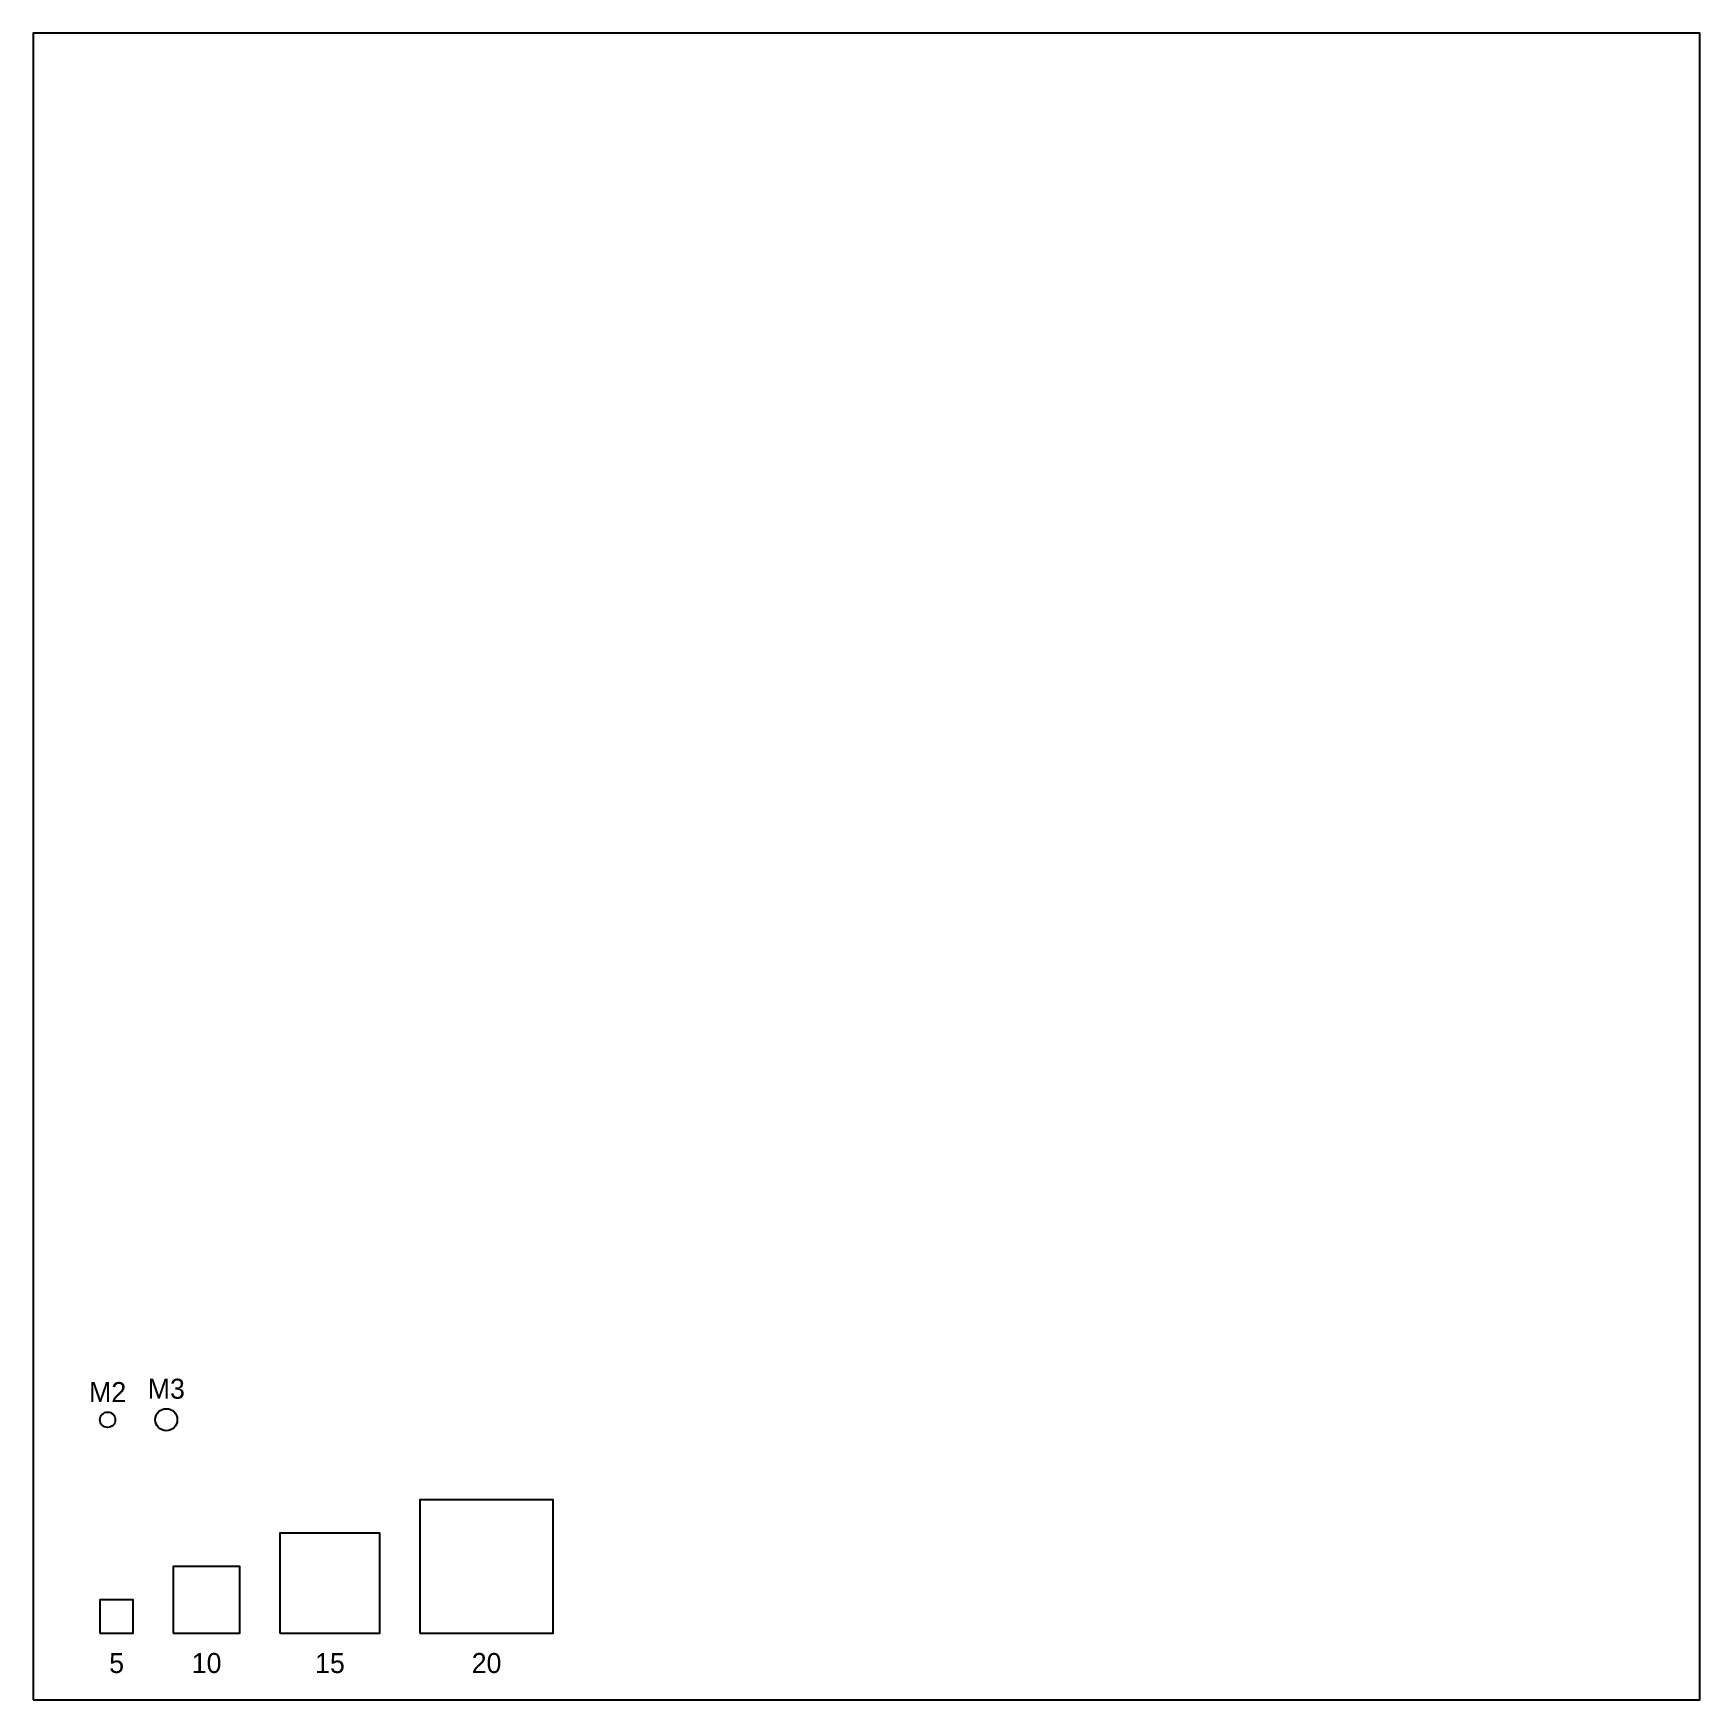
# Model space of a CAD drawing. Header units: millimetres. Extents: x -10 to 240, y -10 to 240.
import ezdxf
from ezdxf.enums import TextEntityAlignment as Align

# ---------------------------------------------------------------- set-up
doc = ezdxf.new("R2010")
doc.units = ezdxf.units.MM
for name, color, linetype in [('CUT', 1, 'Continuous'), ('ENGRAVE', 3, 'Continuous'), ('HOLES', 5, 'Continuous'), ('REFERENCE', 8, 'Continuous')]:
    doc.layers.add(name, color=color, linetype=linetype)

msp = doc.modelspace()

# ---------------------------------------------------------------- linework, layer by layer
at = {"layer": 'CUT'}
for points in [[(48, 0), (68, 0), (68, 20), (48, 20)], [(27, 0), (42, 0), (42, 15), (27, 15)], [(11, 0), (21, 0), (21, 10), (11, 10)], [(0, 0), (5, 0), (5, 5), (0, 5)]]:
    msp.add_lwpolyline(points, close=True, dxfattribs=at)
at = {"layer": 'HOLES'}
for centre, radius in [((1.15, 32), 1.15), ((9.95, 32), 1.65)]:
    msp.add_circle(centre, radius, dxfattribs=at)
at = {"layer": 'REFERENCE'}
msp.add_lwpolyline([(-10, -10), (240, -10), (240, 240), (-10, 240)], close=True, dxfattribs=at)

# ---------------------------------------------------------------- texts
at = {"layer": 'ENGRAVE'}
for s, p in [('M2', (1.15, 36.15)), ('M3', (9.95, 36.65)), ('5', (2.5, -4.5)), ('10', (16, -4.5)), ('15', (34.5, -4.5)), ('20', (58, -4.5))]:
    msp.add_text(s, height=3, dxfattribs=at).set_placement(p, align=Align.MIDDLE_CENTER)

doc.saveas('drawing.dxf')
